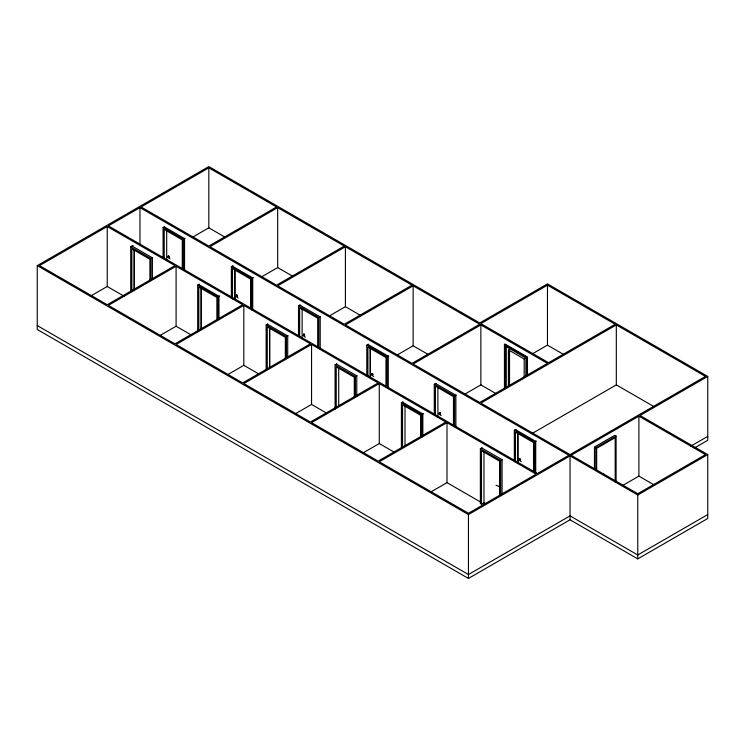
<?xml version="1.0" encoding="UTF-8"?>
<svg xmlns="http://www.w3.org/2000/svg" width="745" height="745" viewBox="0 0 745 745"><rect width="100%" height="100%" fill="white"/><g stroke="black" fill="none" stroke-linecap="round" stroke-linejoin="round"><path stroke-width="1.12" d="M168.202 256.047L168.743 257.546L169.115 256.196M237.404 296.342L237.478 295.588M372.826 374.791C373.375 372.09 370.377 374.297 372.565 375.098M519.451 458.752L520.122 460.168M520.522 459.591L520.131 460.233M603.096 474.174L602.826 473.643L602.929 474.202M169.078 257.342L168.463 255.749M237.534 296.268L236.491 296.193L236.733 294.852M303.681 334.179C302.731 336.591 306.093 335.464 304.025 334.105M304.5 335.641L304.305 334.375M371.951 373.506L372.425 375.042M439.271 412.842C441.142 411.305 440.072 416.241 439.392 413.214M440.267 414.062L439.792 412.525M519.386 458.65C523.12 463.632 516.22 456.21 520.382 459.432M213.433 321.71L213.536 321.412M168.454 255.684L168.081 256.559M169.115 257.397L168.258 256.727M304.537 335.697L303.606 334.561M371.913 373.45L372.845 374.586M440.304 414.118L439.652 413.875M707.75 376.411L640.02 415.514L707.75 454.618L707.75 518.483L637.767 558.89L570.037 519.786L468.447 578.437L37.25 329.486L37.25 265.62L208.824 166.563L479.733 322.967L547.463 283.873L707.75 376.411L707.75 440.276L694.806 447.754M107.233 226.517L39.504 265.62L107.233 304.724L174.963 265.62L107.233 226.517L107.233 286.48L90.303 296.249M139.967 207.622L108.36 225.865L537.303 473.513L568.91 455.269L139.967 207.622L139.967 244.518M208.824 167.867L141.103 206.97L208.824 246.074L276.553 206.97L208.824 167.867L208.824 227.821L192.89 237.022M163.09 258.301L163.09 227.504L164.738 226.555M130.72 291.332L130.72 246.856L133.206 245.422M163.09 227.504L183.4 239.238L185.058 238.279M130.72 246.856L151.039 258.589L152.697 257.63M168.733 256.578L168.035 256.969A1.071 0.624 0 0 0 167.746 257.286L169.962 258.878M176.09 266.272L108.36 305.376L174.963 343.827L242.693 304.724L176.09 266.272L176.09 326.226L160.156 335.427M277.68 207.622L209.95 246.725L276.553 285.167L344.283 246.074L277.68 207.622L277.68 267.576L261.746 276.777M197.686 331.711L197.686 285.093L199.343 284.143M231.36 298.186L231.36 266.673L233.017 265.723M197.686 285.093L218.006 296.827L219.663 295.867M231.36 266.673L251.68 278.406L253.337 277.447M237.003 295.746L236.314 296.137A1.071 0.624 0 0 0 236.016 296.454L238.242 298.047M243.82 305.376L176.09 344.479L242.693 382.93L310.414 343.827L243.82 305.376L243.82 365.329L227.886 374.53M345.41 246.725L277.68 285.819L344.283 324.271L412.004 285.167L345.41 246.725L345.41 306.679L328.48 316.457M298.512 336.6L298.512 305.813L300.161 304.854M266.142 370.377L266.142 324.922L267.8 323.973M298.512 305.813L318.832 317.538L320.48 316.588M266.142 324.922L286.462 336.656L288.119 335.697M304.156 334.878L303.466 335.278A1.071 0.624 0 0 0 303.168 335.585L305.385 337.187M311.55 344.479L243.82 383.582L310.414 422.033L378.143 382.93L311.55 344.479L311.55 404.433L295.607 413.633M413.14 285.819L345.41 324.922L412.004 363.374L479.733 324.271L413.14 285.819L413.14 345.782L397.197 354.983M366.782 375.927L366.782 345.131L368.44 344.181M335.092 409.135L335.092 364.854L336.749 363.895M366.782 345.131L387.102 356.864L388.75 355.905M335.092 364.854L355.412 376.579L357.069 375.629M372.425 374.195L371.736 374.595A1.071 0.624 0 0 0 371.438 374.912L373.664 376.504M547.463 285.167L480.86 323.619L548.59 362.722L615.193 324.271L547.463 285.167L547.463 345.131L563.397 354.331M379.27 383.582L311.55 422.685L378.143 461.127L445.873 422.033L379.27 383.582L379.27 443.536L363.337 452.737M480.86 324.922L413.14 364.026L479.733 402.477L547.463 363.374L480.86 324.922L480.86 384.886L464.927 394.086M401.406 448.481L401.406 402.859L403.064 401.909M434.279 415.021L434.279 384.234L435.937 383.275M505.576 387.996L505.576 346.285L506.134 345.959L506.134 387.67M401.406 402.859L421.726 414.592L423.374 413.633M434.279 384.234L454.599 395.958L456.247 395.008M532.554 353.735L547.463 345.131M508.397 386.487L508.397 349.871L524.201 358.997L525.048 358.503M505.576 346.285L525.896 358.019L526.454 357.693M439.923 413.298L439.233 413.689A1.071 0.624 0 0 0 438.935 414.006L441.161 415.598M447 422.685L379.27 461.779L468.447 513.268L536.177 474.165L447 422.685L447 482.639L480.758 502.13M616.32 324.922L480.86 403.129L570.037 454.618L705.496 376.411L616.32 324.922L616.32 384.886L532.032 433.543M483.98 451.6L483.98 502.717L481.493 504.151L480.367 503.499L480.367 448.76L482.024 447.801M514.339 460.997L514.339 430.21L515.996 429.25M431.066 491.84L447 482.639M480.367 448.76L500.687 460.485L502.335 459.535M514.339 430.21L534.659 441.934L536.316 440.984M519.982 459.274L519.293 459.674A1.071 0.624 0 0 0 518.995 459.982L521.221 461.574M500.007 485.908L499.318 486.299A1.071 0.624 0 0 1 498.778 486.476L496.012 485.191M37.25 265.62L468.447 514.572L570.037 455.921L637.767 495.015L707.75 454.618M638.893 416.166L571.164 455.269L637.767 493.712L705.496 454.618L638.893 416.166L638.893 476.12L622.811 485.405M614.765 435.303L594.454 447.037L594.454 468.707M594.864 447.279L595.767 447.801L616.087 436.067L616.087 481.67M690.82 446.143L707.75 436.365M707.75 514.572L637.767 554.978L570.037 515.875L468.447 574.525L37.25 325.574M303.755 334.058L304.295 334.142M236.733 294.918L237.264 295.439M616.32 384.886L653.393 406.286M504.877 344.004L527.46 357.041L527.46 375.284M615.184 435.546L616.087 436.067M208.824 227.821L224.757 237.022M277.68 267.576L292.589 276.181M345.41 306.679L360.319 315.284M413.14 345.782L428.049 354.387M480.86 384.886L495.872 393.546M638.893 476.12L653.803 484.725M164.235 226.843L184.555 238.577L184.555 270.51M232.421 266.216L252.741 277.941L252.741 309.873M299.89 305.161L320.21 316.895L320.21 348.828M367.946 344.46L388.266 356.185L388.266 388.117M435.555 383.489L455.875 395.222L455.875 427.155M515.41 429.586L535.72 441.319L535.72 473.252M132.079 246.074L152.399 257.807L152.399 279.477M198.673 284.525L218.993 296.259L218.993 319.065M267.399 324.205L287.719 335.93L287.719 357.6M336.451 364.072L356.771 375.797L356.771 396.331M402.524 402.216L422.843 413.95L422.843 435.611M481.754 447.959L502.074 459.684L502.074 493.907M483.756 502.586L485.703 503.713M107.233 286.48L124.126 296.231M176.09 326.226L190.822 334.728M243.82 365.329L258.552 373.841M311.55 404.433L326.487 413.065M379.27 443.536L394.776 452.485M237.003 296.594L236.621 294.918L237.422 296.128M500.277 485.33L499.411 485.284L499.495 486.355M499.737 486.485C500.547 488.226 498.507 483.794 500.268 485.6M439.41 413.745L439.373 412.981M637.767 495.015L637.767 558.89M615.184 482.192L615.184 437.632L596.671 448.322L596.671 470.03M595.767 447.801L595.767 470.551M570.037 455.921L570.037 519.786M534.659 441.934L534.659 472.73M533.532 471.632L533.532 442.586L515.466 432.165L515.466 461.202M527.022 375.61L527.022 357.367L504.449 344.33L504.449 388.806M525.896 358.019L525.896 376.551M524.201 358.997L524.201 377.305M517.952 433.05L517.952 463.26M517.728 433.767L517.728 463.474M509.524 349.219L509.524 385.836M509.245 349.377L509.245 386.003M500.687 460.485L500.687 495.481M499.55 495.993L499.55 461.136L481.493 450.716L481.493 504.151M468.447 514.572L468.447 578.437M454.599 395.958L454.599 426.755M453.463 425.656L453.463 396.61L435.406 386.18L435.406 415.226M437.892 387.074L437.892 417.284M421.726 414.592L421.726 437.399M420.59 437.315L420.59 415.244L402.533 404.814L402.533 447.801M405.019 405.708L405.019 446.367M387.102 356.864L387.102 387.661M385.966 386.562L385.966 357.516L367.909 347.086L367.909 376.132M370.395 347.98L370.395 377.017M370.163 348.688L370.163 377.259M355.412 376.579L355.412 397.113M354.285 396.983L354.285 377.231L336.228 366.81L336.228 407.468M338.705 367.695L338.705 406.034M318.832 317.538L318.832 348.334M317.696 347.235L317.696 318.19L299.639 307.769L299.639 336.805M302.125 308.654L302.125 338.863M286.462 336.656L286.462 358.326M285.335 358.215L285.335 337.308L267.269 326.878L267.269 368.701M269.755 327.772L269.755 367.266M269.532 328.48L269.532 367.332M251.68 278.406L251.68 309.92M250.553 308.104L250.553 279.058L232.487 268.628L232.487 298.838M234.973 269.522L234.973 298.568M234.75 270.239L234.75 298.801M218.006 296.827L218.006 319.633M216.879 319.549L216.879 297.478L198.813 287.048L198.813 330.035M201.299 287.942L201.299 329.765M201.076 287.514L201.076 328.647M183.4 239.238L183.4 270.035M182.274 268.936L182.274 239.89L164.217 229.46L164.217 258.506M166.694 230.354L166.694 260.554M151.039 258.589L151.039 280.26M149.913 280.148L149.913 259.241L131.846 248.811L131.846 290.634M134.333 249.705L134.333 289.2M134.109 250.413L134.109 289.265M169.795 258.85L169.795 258.85M238.065 298.019L238.065 298.019M305.217 337.15L305.217 337.15M373.487 376.467L373.487 376.467M440.984 415.57L440.984 415.57M495.835 485.153L495.835 485.153M521.044 461.546L521.044 461.546M168.575 256.354L168.817 256.857L168.575 256.354M236.854 295.523L237.087 296.026L236.854 295.523M304.007 334.654L304.239 335.166L304.007 334.654M372.276 373.971L372.509 374.484L372.276 373.971M439.774 413.075L440.006 413.577L439.774 413.075M499.858 485.684L500.091 486.187L499.858 485.684M519.833 459.05L520.066 459.553L519.833 459.05"/></g></svg>
